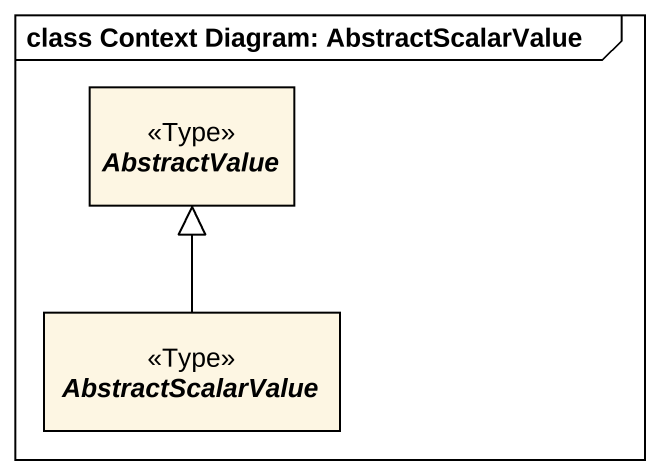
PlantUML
@startuml
mainframe class Context Diagram: AbstractScalarValue
hide circle
hide empty members
abstract class AbstractValue <<Type>>
abstract class AbstractScalarValue <<Type>>
AbstractScalarValue -up-|> AbstractValue
@enduml
